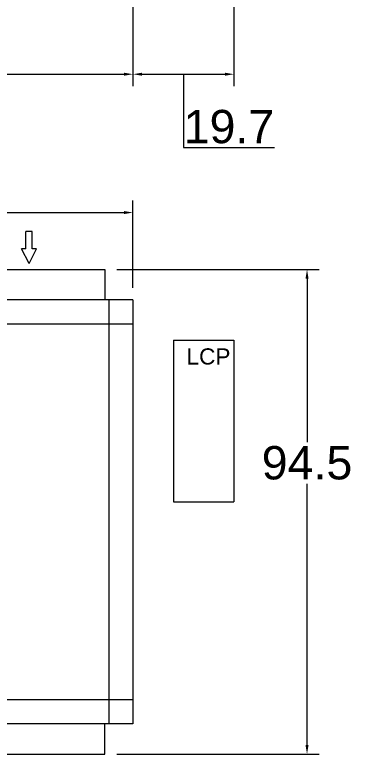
# Model space of a CAD drawing. Header units: inches. Extents: x 0 to 22015, y 0 to 16774.
# Drawn here: x 12598 to 14263, y 6469 to 10131 of the extents above; entities that cross this region are included whole.
import ezdxf

# ---------------------------------------------------------------- set-up
doc = ezdxf.new("R2010")
doc.units = ezdxf.units.IN
doc.header["$MEASUREMENT"] = 0
doc.layers.get('Defpoints').update_dxf_attribs({"lineweight": 5})
doc.layers.add('06___ANNOTATIONS', color=7, linetype='Continuous', lineweight=5)
doc.styles.add('Roman', font='arial.ttf')
doc.styles.get("Standard").update_dxf_attribs({"font": 'arial.ttf'})
doc.dimstyles.new('ISO-25', dxfattribs={"dimscale": 30, "dimtxt": 1.5, "dimasz": 1.5, "dimexe": 2, "dimexo": 2, "dimtad": 1, "dimtih": 1, "dimtoh": 1, "dimdec": 1, "dimlfac": 0.03937, "dimdsep": 46, "dimtxsty": 'Standard', "dimcen": 2.5, "dimclrd": 7, "dimclre": 7, "dimclrt": 7, "dimadec": 0, "dimazin": 0, "dimtfac": 1, "dimtdec": 1, "dimtmove": 0, "dimatfit": 3, "dimfxl": 1, "dimlwd": 5, "dimlwe": 5, "dimarcsym": 0})

# ---------------------------------------------------------------- blocks, each defined once
blk = doc.blocks.new('*D42')
at = {"color": 7, "linetype": 'Continuous', "lineweight": 5, "transparency": 16777216}
for p, q in [((8402.8, 10877.3), (8402.8, 9776.3)), ((13182.8, 10489.6), (13182.8, 9776.3)), ((8447.8, 9836.3), (13137.8, 9836.3))]:
    blk.add_line(p, q, dxfattribs=at)
at = {"color": 7, "transparency": 16777216}
for points in [[(8447.8, 9843.8), (8447.8, 9828.8), (8402.8, 9836.3)], [(13137.8, 9843.8), (13137.8, 9828.8), (13182.8, 9836.3)]]:
    blk.add_solid(points, dxfattribs=at)
at = {"layer": 'Defpoints', "color": 0, "transparency": 16777216}
for p in [(8402.8, 10937.3), (13182.8, 10549.6), (13182.8, 9836.3)]:
    blk.add_point(p, dxfattribs=at)
at = {"color": 7, "lineweight": 5, "transparency": 16777216, "insert": (10531.3, 9940.4), "char_height": 165, "attachment_point": 5, "style": 'Roman'}
blk.add_mtext('C', dxfattribs=at)
blk = doc.blocks.new('*D44')
at = {"color": 7, "linetype": 'Continuous', "lineweight": 5, "transparency": 16777216}
for p, q in [((13682.8, 10939.6), (13682.8, 9776.3)), ((13182.8, 10489.6), (13182.8, 9776.3)), ((13227.8, 9836.3), (13637.8, 9836.3)), ((13432.8, 9836.3), (13432.8, 9472.9)), ((13432.8, 9472.9), (13883.4, 9472.9))]:
    blk.add_line(p, q, dxfattribs=at)
at = {"color": 7, "transparency": 16777216}
for points in [[(13227.8, 9843.8), (13227.8, 9828.8), (13182.8, 9836.3)], [(13637.8, 9843.8), (13637.8, 9828.8), (13682.8, 9836.3)]]:
    blk.add_solid(points, dxfattribs=at)
at = {"layer": 'Defpoints', "color": 0, "transparency": 16777216}
for p in [(13682.8, 10999.6), (13182.8, 10549.6), (13682.8, 9836.3)]:
    blk.add_point(p, dxfattribs=at)
at = {"color": 7, "lineweight": 5, "transparency": 16777216, "insert": (13658.1, 9575.9), "char_height": 165, "attachment_point": 5, "style": 'Roman'}
blk.add_mtext('19.7', dxfattribs=at)
blk = doc.blocks.new('*D45')
at = {"color": 7, "linetype": 'Continuous', "lineweight": 5, "transparency": 16777216}
for p, q in [((9982.8, 8779.2), (9982.8, 9211.3)), ((13182.8, 8779.2), (13182.8, 9211.3)), ((10027.8, 9151.3), (13137.8, 9151.3))]:
    blk.add_line(p, q, dxfattribs=at)
at = {"color": 7, "transparency": 16777216}
for points in [[(10027.8, 9158.8), (10027.8, 9143.8), (9982.8, 9151.3)], [(13137.8, 9158.8), (13137.8, 9143.8), (13182.8, 9151.3)]]:
    blk.add_solid(points, dxfattribs=at)
at = {"layer": 'Defpoints', "color": 0, "transparency": 16777216}
for p in [(13182.8, 9151.3), (9982.8, 8719.2), (13182.8, 8719.2)]:
    blk.add_point(p, dxfattribs=at)
at = {"color": 7, "lineweight": 5, "transparency": 16777216, "insert": (11582.8, 9252.5), "char_height": 165, "attachment_point": 5, "style": 'Roman'}
blk.add_mtext('D', dxfattribs=at)
blk = doc.blocks.new('*D46')
at = {"color": 7, "linetype": 'Continuous', "lineweight": 5, "transparency": 16777216}
for p, q in [((13102.8, 8869.2), (14104.5, 8869.2)), ((14044.5, 8824.2), (14044.5, 8014.3)), ((14044.5, 6514.2), (14044.5, 7808.3)), ((13102.8, 6469.2), (14104.5, 6469.2))]:
    blk.add_line(p, q, dxfattribs=at)
at = {"color": 7, "transparency": 16777216}
for points in [[(14037, 8824.2), (14052, 8824.2), (14044.5, 8869.2)], [(14037, 6514.2), (14052, 6514.2), (14044.5, 6469.2)]]:
    blk.add_solid(points, dxfattribs=at)
at = {"layer": 'Defpoints', "color": 0, "transparency": 16777216}
for p in [(13042.8, 8869.2), (13042.8, 6469.2), (14044.5, 6469.2)]:
    blk.add_point(p, dxfattribs=at)
at = {"color": 7, "lineweight": 5, "transparency": 16777216, "insert": (14044.5, 7911.3), "char_height": 165, "attachment_point": 5, "style": 'Roman'}
blk.add_mtext('94.5', dxfattribs=at)

msp = doc.modelspace()

# ---------------------------------------------------------------- linework, layer by layer
at = {"color": 7, "linetype": 'Continuous', "lineweight": 5, "ltscale": 15}
for p, q in [((12683.74, 9057.12), (12652.89, 9057.12)), ((12652.89, 8971.92), (12652.89, 9057.12)), ((12683.75, 8971.92), (12683.74, 9057.12)), ((12652.89, 8971.92), (12631.71, 8971.92)), ((12668.32, 8899.32), (12631.71, 8971.92)), ((12668.32, 8899.32), (12704.94, 8971.92)), ((12704.94, 8971.92), (12683.75, 8971.92))]:
    msp.add_line(p, q, dxfattribs=at)
at = {"color": 7, "lineweight": 5}
for p, q in [((12397.82, 8869.19), (13042.82, 8869.19)), ((13042.82, 8869.19), (13042.82, 8719.19)), ((13182.82, 8719.19), (9982.82, 8719.19)), ((13062.82, 8719.19), (13062.82, 6619.19)), ((13182.82, 8719.19), (13182.82, 6619.19)), ((13182.82, 8599.19), (9982.82, 8599.19)), ((13382.82, 8519.19), (13382.82, 7719.19)), ((13382.82, 8519.19), (13682.82, 8519.19)), ((13682.82, 8519.19), (13682.82, 7719.19)), ((13382.82, 7719.19), (13682.82, 7719.19)), ((13182.82, 6739.19), (9982.82, 6739.19)), ((13182.82, 6619.19), (9982.82, 6619.19)), ((13042.82, 6469.19), (13042.82, 6619.19)), ((12397.82, 6469.19), (13042.82, 6469.19))]:
    msp.add_line(p, q, dxfattribs=at)

# ---------------------------------------------------------------- texts
at = {"layer": '06___ANNOTATIONS', "color": 7, "linetype": 'Continuous', "lineweight": 5, "insert": (13448, 8438.31), "char_height": 80, "width": 4297.3632, "attachment_point": 4, "style": 'Roman'}
msp.add_mtext('LCP', dxfattribs=at)

# ---------------------------------------------------------------- dimensions: what is measured, and where the dimension line sits
at = {"color": 7, "lineweight": 5}
dim = msp.add_linear_dim(base=(13682.82, 9836.33), p1=(13182.82, 10549.58), p2=(13682.82, 10999.58), dimstyle='ISO-25', override={"dimtxt": 5.5, "dimpost": '\\X', "dimtxsty": 'Roman', "dimtmove": 1}, dxfattribs=at)
dim.commit()
dim.dimension.update_dxf_attribs({"geometry": '*D44', "text_midpoint": (13451.57, 9472.86), "dimtype": 160})
for base, p1, p2, text, picture, middle in [((13182.82, 9836.33), (8402.82, 10937.32), (13182.82, 10549.58), 'C', '*D42', (10531.25, 9836.33)), ((13182.82, 9151.28), (9982.82, 8719.19), (13182.82, 8719.19), 'D', '*D45', (11582.82, 9151.28))]:
    dim = msp.add_linear_dim(base=base, p1=p1, p2=p2, text=text, dimstyle='ISO-25', override={"dimtxt": 5.5, "dimpost": '\\X', "dimtxsty": 'Roman', "dimtmove": 1}, dxfattribs=at)
    dim.commit()
    dim.dimension.update_dxf_attribs({"geometry": picture, "text_midpoint": middle, "dimtype": 160})
dim = msp.add_linear_dim(base=(14044.55, 6469.19), p1=(13042.82, 8869.19), p2=(13042.82, 6469.19), angle=90, dimstyle='ISO-25', override={"dimtxt": 5.5, "dimpost": '\\X', "dimtxsty": 'Roman', "dimtmove": 1}, dxfattribs=at)
dim.commit()
dim.dimension.update_dxf_attribs({"geometry": '*D46', "text_midpoint": (14044.55, 7911.26), "dimtype": 160})

doc.saveas('drawing.dxf')
